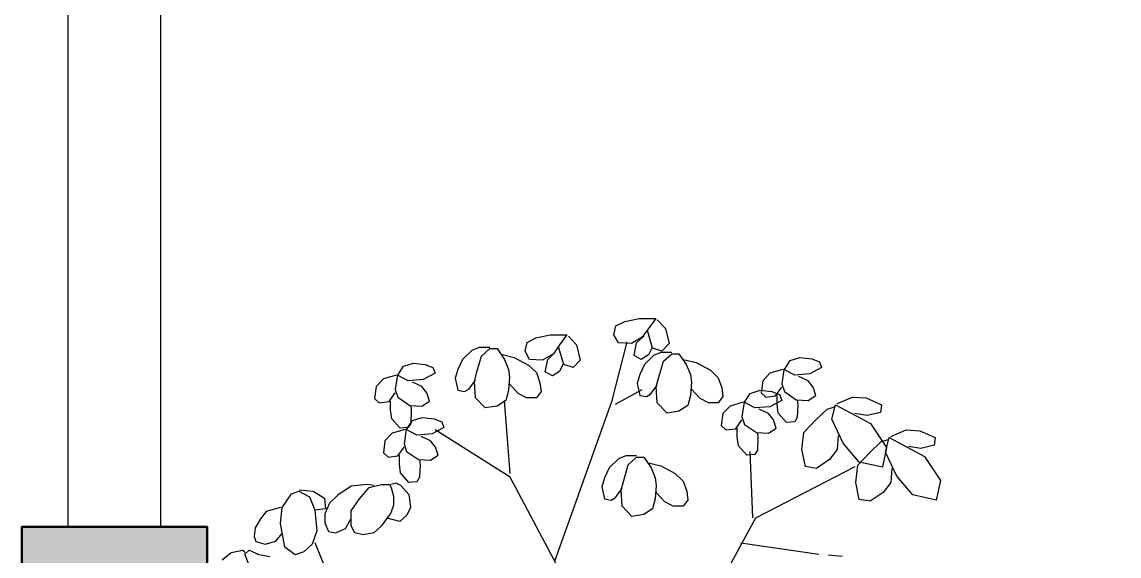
# Model space of a CAD drawing. Header units: millimetres. Extents: x 573003 to 1294762, y -9906 to 413061.
# Drawn here: x 934820 to 935412, y 150021 to 150309 of the extents above; entities that cross this region are included whole.
import ezdxf

# ---------------------------------------------------------------- set-up
doc = ezdxf.new("R2010")
doc.units = ezdxf.units.MM
doc.header["$MEASUREMENT"] = 0
for name, color, linetype in [('A-ELEV-15FINE', 1, 'Continuous'), ('A-ELEV-PATT 2', 252, 'Continuous'), ('A-WALL-PATT', 251, 'Continuous')]:
    doc.layers.add(name, color=color, linetype=linetype)
doc.layers.add('KT-Net cot', color=2, linetype='Continuous', lineweight=50)

# ---------------------------------------------------------------- blocks, each defined once
blk = doc.blocks.new('STREE11')
for p, q in [((-0.0493, 0.9842), (-0.0578, 0.9752)), ((-0.0477, 0.9855), (-0.0403, 0.9752)), ((-0.0308, 0.9855), (-0.0477, 0.9855)), ((-0.0159, 0.9823), (-0.0308, 0.9855)), ((-0.0069, 0.9778), (-0.0159, 0.9823)), ((-0.0578, 0.9752), (-0.0615, 0.9597)), ((-0.0445, 0.9551), (-0.0392, 0.9732)), ((-0.0403, 0.9752), (-0.0339, 0.9661)), ((-0.0281, 0.9603), (-0.0355, 0.9674)), ((-0.0096, 0.9603), (-0.0048, 0.9687)), ((-0.0048, 0.9687), (-0.0069, 0.9778)), ((0.0418, 0.9674), (0.0333, 0.9584)), ((0.0433, 0.9687), (0.0508, 0.9584)), ((0.0603, 0.9687), (0.0433, 0.9687)), ((0.0751, 0.9655), (0.0603, 0.9687)), ((-0.0615, 0.9597), (-0.0541, 0.9519)), ((-0.044, 0.9558), (-0.0403, 0.948)), ((-0.0339, 0.9661), (-0.0228, 0.9597)), ((-0.0255, 0.9474), (-0.0281, 0.9603)), ((-0.0228, 0.9597), (-0.0096, 0.9603)), ((-0.0032, 0.9015), (-0.0186, 0.9616)), ((0.0333, 0.9584), (0.0296, 0.9428)), ((0.0465, 0.9383), (0.0518, 0.9564)), ((0.0508, 0.9584), (0.0571, 0.9493)), ((0.0841, 0.9609), (0.0751, 0.9655)), ((0.0862, 0.9519), (0.0841, 0.9609)), ((0.1222, 0.9558), (0.1333, 0.9558)), ((0.1333, 0.9558), (0.1408, 0.9525)), ((-0.1954, 0.9454), (-0.2076, 0.9441)), ((-0.1853, 0.9422), (-0.1954, 0.9454)), ((-0.0715, 0.9493), (-0.0789, 0.9383)), ((-0.0641, 0.9493), (-0.0715, 0.9493)), ((-0.0641, 0.9506), (-0.053, 0.9506)), ((-0.0556, 0.9416), (-0.0641, 0.9493)), ((-0.0541, 0.9519), (-0.0445, 0.9551)), ((-0.053, 0.9506), (-0.0456, 0.9474)), ((-0.0456, 0.9474), (-0.0361, 0.9383)), ((-0.0403, 0.948), (-0.0329, 0.9435)), ((-0.0329, 0.9435), (-0.0255, 0.9474)), ((0.0629, 0.9435), (0.0555, 0.9506)), ((0.0571, 0.9493), (0.0682, 0.9428)), ((0.0815, 0.9435), (0.0862, 0.9519)), ((0.0973, 0.9454), (0.0825, 0.9377)), ((0.1106, 0.9487), (0.0973, 0.9454)), ((0.1148, 0.9545), (0.1074, 0.9435)), ((0.1222, 0.9545), (0.1148, 0.9545)), ((0.1307, 0.9467), (0.1222, 0.9545)), ((0.1355, 0.9306), (0.1307, 0.9467)), ((0.1408, 0.9525), (0.1503, 0.9435)), ((-0.2155, 0.9409), (-0.2176, 0.9351)), ((-0.2176, 0.9351), (-0.2055, 0.9286)), ((-0.2076, 0.9441), (-0.2155, 0.9409)), ((-0.1901, 0.9273), (-0.179, 0.9332)), ((-0.1795, 0.9332), (-0.1853, 0.9422)), ((-0.179, 0.9332), (-0.1769, 0.9183)), ((-0.1779, 0.9332), (-0.1647, 0.9293)), ((-0.089, 0.9403), (-0.1038, 0.9325)), ((-0.0758, 0.9435), (-0.089, 0.9403)), ((-0.0789, 0.9383), (-0.0832, 0.928)), ((-0.0509, 0.9254), (-0.0556, 0.9416)), ((-0.0361, 0.9383), (-0.0313, 0.928)), ((0.0296, 0.9428), (0.037, 0.9351)), ((0.037, 0.9351), (0.0465, 0.9383)), ((0.0471, 0.939), (0.0508, 0.9312)), ((0.0656, 0.9306), (0.0629, 0.9435)), ((0.0682, 0.9428), (0.0815, 0.9435)), ((0.0825, 0.9377), (0.0746, 0.9299)), ((0.1032, 0.9332), (0.1021, 0.9254)), ((0.1074, 0.9435), (0.1032, 0.9332)), ((0.1503, 0.9435), (0.155, 0.9332)), ((0.155, 0.9332), (0.1577, 0.9241)), ((0.1805, 0.9351), (0.1783, 0.9293)), ((0.1884, 0.9383), (0.1805, 0.9351)), ((0.2006, 0.9396), (0.1884, 0.9383)), ((0.2106, 0.9364), (0.2006, 0.9396)), ((0.2165, 0.9273), (0.2106, 0.9364)), ((-0.2055, 0.9286), (-0.1901, 0.9273)), ((-0.2039, 0.9215), (-0.1943, 0.926)), ((-0.1647, 0.9293), (-0.1573, 0.9215)), ((-0.1118, 0.9247), (-0.1155, 0.9144)), ((-0.1038, 0.9325), (-0.1118, 0.9247)), ((-0.0832, 0.928), (-0.0842, 0.9202)), ((-0.0482, 0.9157), (-0.0509, 0.9254)), ((-0.0313, 0.928), (-0.0286, 0.9189)), ((0.0508, 0.9312), (0.0582, 0.9267)), ((0.0582, 0.9267), (0.0656, 0.9306)), ((0.0746, 0.9299), (0.0709, 0.9196)), ((0.1021, 0.9254), (0.1032, 0.9118)), ((0.1381, 0.9209), (0.1355, 0.9306)), ((0.1439, 0.9131), (0.137, 0.9222)), ((0.1577, 0.9241), (0.155, 0.9118)), ((0.1783, 0.9293), (0.1905, 0.9228)), ((0.1905, 0.9228), (0.2059, 0.9215)), ((0.2059, 0.9215), (0.217, 0.9273)), ((0.217, 0.9273), (0.2191, 0.9125)), ((0.218, 0.9273), (0.2313, 0.9235)), ((0.2313, 0.9235), (0.2387, 0.9157)), ((-0.2118, 0.9066), (-0.2092, 0.9151)), ((-0.2092, 0.9151), (-0.2039, 0.9215)), ((-0.1769, 0.9183), (-0.1795, 0.9105)), ((-0.1705, 0.906), (-0.1769, 0.9151)), ((-0.1546, 0.9118), (-0.1668, 0.9105)), ((-0.1573, 0.9215), (-0.1557, 0.9092)), ((-0.1446, 0.9086), (-0.1546, 0.9118)), ((-0.1155, 0.9144), (-0.1165, 0.9054)), ((-0.0932, 0.9034), (-0.0842, 0.9131)), ((-0.0842, 0.9202), (-0.0832, 0.9066)), ((-0.0424, 0.9079), (-0.0493, 0.917)), ((-0.0493, 0.8989), (-0.0482, 0.9157)), ((-0.0064, 0.8976), (-0.0339, 0.9125)), ((-0.0286, 0.9189), (-0.0313, 0.9066)), ((0.0709, 0.9196), (0.0698, 0.9105)), ((0.0931, 0.9086), (0.1021, 0.9183)), ((0.1032, 0.9118), (0.1058, 0.9015)), ((0.137, 0.9041), (0.1381, 0.9209)), ((0.1482, 0.9105), (0.1439, 0.9131)), ((0.155, 0.9118), (0.1482, 0.9105)), ((0.1868, 0.9092), (0.1921, 0.9157)), ((0.1921, 0.9157), (0.2016, 0.9202)), ((0.2191, 0.9125), (0.2165, 0.9047)), ((0.2387, 0.9157), (0.2403, 0.9034)), ((-0.2632, 0.9041), (-0.279, 0.897)), ((-0.2494, 0.9047), (-0.2632, 0.9041)), ((-0.2335, 0.8982), (-0.2494, 0.9047)), ((-0.2039, 0.9015), (-0.2118, 0.9066)), ((-0.1917, 0.9021), (-0.2039, 0.9015)), ((-0.1928, 0.9021), (-0.1933, 0.897)), ((-0.1795, 0.9105), (-0.1917, 0.9021)), ((-0.1748, 0.9073), (-0.1769, 0.9015)), ((-0.1769, 0.9015), (-0.1647, 0.895)), ((-0.1668, 0.9105), (-0.1748, 0.9073)), ((-0.1721, 0.8976), (-0.1721, 0.9066)), ((-0.1605, 0.9047), (-0.1705, 0.906)), ((-0.1557, 0.9092), (-0.1605, 0.9047)), ((-0.1493, 0.8937), (-0.1382, 0.8995)), ((-0.1388, 0.8995), (-0.1446, 0.9086)), ((-0.1382, 0.8995), (-0.1361, 0.8847)), ((-0.1372, 0.8995), (-0.1239, 0.8957)), ((-0.1165, 0.9054), (-0.1118, 0.8989)), ((-0.1017, 0.8989), (-0.0932, 0.9034)), ((-0.0832, 0.9066), (-0.0805, 0.8963)), ((-0.0382, 0.9054), (-0.0424, 0.9079)), ((-0.0313, 0.9066), (-0.0382, 0.9054)), ((0.0555, 0.7366), (-0.0032, 0.9015)), ((0.0698, 0.9105), (0.0746, 0.9041)), ((0.0746, 0.9041), (0.0846, 0.9041)), ((0.0846, 0.9041), (0.0931, 0.9086)), ((0.1016, 0.8265), (0.1074, 0.9015)), ((0.1058, 0.9015), (0.1148, 0.8957)), ((0.127, 0.8937), (0.137, 0.9041)), ((0.1842, 0.9008), (0.1868, 0.9092)), ((0.1921, 0.8957), (0.1842, 0.9008)), ((0.2165, 0.9047), (0.2043, 0.8963)), ((0.2255, 0.9002), (0.2191, 0.9092)), ((0.2239, 0.8918), (0.2239, 0.9008)), ((0.2355, 0.8989), (0.2255, 0.9002)), ((0.2403, 0.9034), (0.2355, 0.8989)), ((-0.279, 0.897), (-0.278, 0.8892)), ((-0.278, 0.8892), (-0.2642, 0.886)), ((-0.2319, 0.897), (-0.2679, 0.8776)), ((-0.2282, 0.8821), (-0.2319, 0.897)), ((-0.2235, 0.8924), (-0.2309, 0.895)), ((-0.2118, 0.8814), (-0.2235, 0.8924)), ((-0.1933, 0.897), (-0.1928, 0.884)), ((-0.1816, 0.8789), (-0.1732, 0.8885)), ((-0.1732, 0.8885), (-0.1721, 0.8976)), ((-0.1647, 0.895), (-0.1493, 0.8937)), ((-0.1631, 0.8879), (-0.1536, 0.8924)), ((-0.1239, 0.8957), (-0.1165, 0.8879)), ((-0.1118, 0.8989), (-0.1017, 0.8989)), ((-0.0805, 0.8963), (-0.0715, 0.8905)), ((-0.0715, 0.8905), (-0.0593, 0.8885)), ((-0.0593, 0.8885), (-0.0493, 0.8989)), ((0.1148, 0.8957), (0.127, 0.8937)), ((0.2043, 0.8963), (0.1921, 0.8957)), ((0.2032, 0.8963), (0.2027, 0.8911)), ((0.2027, 0.8911), (0.2032, 0.8782)), ((0.2228, 0.8827), (0.2239, 0.8918)), ((-0.2679, 0.8776), (-0.2843, 0.853)), ((-0.2642, 0.886), (-0.2515, 0.8879)), ((-0.2399, 0.8575), (-0.2282, 0.8821)), ((-0.1996, 0.8685), (-0.2118, 0.8814)), ((-0.1928, 0.884), (-0.1901, 0.8795)), ((-0.1901, 0.8795), (-0.1816, 0.8789)), ((-0.171, 0.873), (-0.1684, 0.8814)), ((-0.1684, 0.8814), (-0.1631, 0.8879)), ((-0.1388, 0.8769), (-0.1509, 0.8685)), ((-0.1361, 0.8847), (-0.1388, 0.8769)), ((-0.1298, 0.8724), (-0.1361, 0.8814)), ((-0.1165, 0.8879), (-0.1149, 0.8756)), ((0.1715, 0.8795), (0.1693, 0.8737)), ((0.1794, 0.8827), (0.1715, 0.8795)), ((0.1916, 0.884), (0.1794, 0.8827)), ((0.2016, 0.8808), (0.1916, 0.884)), ((0.2075, 0.8717), (0.2016, 0.8808)), ((0.2032, 0.8782), (0.2059, 0.8737)), ((0.2143, 0.873), (0.2228, 0.8827)), ((-0.3182, 0.8704), (-0.3341, 0.8633)), ((-0.3044, 0.8711), (-0.3182, 0.8704)), ((-0.2886, 0.8646), (-0.3044, 0.8711)), ((-0.1975, 0.8511), (-0.1996, 0.8685)), ((-0.1631, 0.8679), (-0.171, 0.873)), ((-0.1509, 0.8685), (-0.1631, 0.8679)), ((-0.152, 0.8685), (-0.1525, 0.8633)), ((-0.1313, 0.864), (-0.1313, 0.873)), ((-0.1197, 0.8711), (-0.1298, 0.8724)), ((-0.1149, 0.8756), (-0.1197, 0.8711)), ((0.1016, 0.8226), (0.1783, 0.8711)), ((0.1693, 0.8737), (0.1815, 0.8672)), ((0.1815, 0.8672), (0.1969, 0.8659)), ((0.1969, 0.8659), (0.208, 0.8717)), ((0.2059, 0.8737), (0.2143, 0.873)), ((0.208, 0.8717), (0.2101, 0.8569)), ((0.209, 0.8717), (0.2223, 0.8679)), ((0.2223, 0.8679), (0.2297, 0.8601)), ((-0.3341, 0.8633), (-0.333, 0.8556)), ((-0.333, 0.8556), (-0.3193, 0.8523)), ((-0.287, 0.8633), (-0.323, 0.8439)), ((-0.2833, 0.8485), (-0.287, 0.8633)), ((-0.2785, 0.8588), (-0.2859, 0.8614)), ((-0.2669, 0.8478), (-0.2785, 0.8588)), ((-0.2563, 0.8381), (-0.2399, 0.8575)), ((-0.2346, 0.8653), (-0.2335, 0.8511)), ((-0.1525, 0.8633), (-0.152, 0.8504)), ((-0.1409, 0.8452), (-0.1324, 0.8549)), ((-0.1324, 0.8549), (-0.1313, 0.864)), ((0.1778, 0.8536), (0.1831, 0.8601)), ((0.1831, 0.8601), (0.1926, 0.8646)), ((0.2101, 0.8569), (0.2075, 0.8491)), ((0.2297, 0.8601), (0.2313, 0.8478)), ((-0.323, 0.8439), (-0.3394, 0.8194)), ((-0.3193, 0.8523), (-0.3066, 0.8543)), ((-0.2949, 0.8239), (-0.2833, 0.8485)), ((-0.2843, 0.853), (-0.2801, 0.833)), ((-0.2547, 0.8349), (-0.2669, 0.8478)), ((-0.2335, 0.8511), (-0.2256, 0.8407)), ((-0.2012, 0.8336), (-0.1975, 0.8511)), ((-0.152, 0.8504), (-0.1493, 0.8459)), ((-0.1493, 0.8459), (-0.1409, 0.8452)), ((-0.1472, 0.7812), (-0.1446, 0.8491)), ((-0.0355, 0.8433), (-0.0429, 0.8323)), ((-0.0281, 0.8433), (-0.0355, 0.8433)), ((-0.0281, 0.8446), (-0.017, 0.8446)), ((-0.0196, 0.8355), (-0.0281, 0.8433)), ((-0.017, 0.8446), (-0.0096, 0.8414)), ((0.1752, 0.8452), (0.1778, 0.8536)), ((0.1831, 0.8401), (0.1752, 0.8452)), ((0.2075, 0.8491), (0.1953, 0.8407)), ((0.2165, 0.8446), (0.2101, 0.8536)), ((0.2149, 0.8362), (0.2149, 0.8452)), ((0.2265, 0.8433), (0.2165, 0.8446)), ((0.2313, 0.8478), (0.2265, 0.8433)), ((-0.2801, 0.833), (-0.2563, 0.8381)), ((-0.2526, 0.8174), (-0.2547, 0.8349)), ((-0.1504, 0.7812), (-0.252, 0.8336)), ((-0.2256, 0.8407), (-0.2123, 0.8317)), ((-0.2123, 0.8317), (-0.2012, 0.8336)), ((-0.053, 0.8342), (-0.0678, 0.8265)), ((-0.0398, 0.8375), (-0.053, 0.8342)), ((-0.0429, 0.8323), (-0.0472, 0.822)), ((-0.0149, 0.8194), (-0.0196, 0.8355)), ((-0.0096, 0.8414), (-0.0001, 0.8323)), ((-0.0001, 0.8323), (0.0047, 0.822)), ((0.1953, 0.8407), (0.1831, 0.8401)), ((0.1942, 0.8407), (0.1937, 0.8355)), ((0.1937, 0.8355), (0.1942, 0.8226)), ((0.2138, 0.8271), (0.2149, 0.8362)), ((-0.3113, 0.8045), (-0.2949, 0.8239)), ((-0.2896, 0.8317), (-0.2886, 0.8174)), ((-0.0678, 0.8265), (-0.0758, 0.8187)), ((-0.0472, 0.822), (-0.0482, 0.8142)), ((0.0047, 0.822), (0.0074, 0.8129)), ((0.0338, 0.6953), (0.1016, 0.8226)), ((0.1942, 0.8226), (0.1969, 0.8181)), ((0.2053, 0.8174), (0.2138, 0.8271)), ((-0.3394, 0.8194), (-0.3352, 0.7993)), ((-0.2886, 0.8174), (-0.2806, 0.8071)), ((-0.2563, 0.8), (-0.2526, 0.8174)), ((-0.0758, 0.8187), (-0.0795, 0.8084)), ((-0.0482, 0.8142), (-0.0472, 0.8006)), ((-0.0122, 0.8097), (-0.0149, 0.8194)), ((-0.0064, 0.8019), (-0.0133, 0.811)), ((-0.0133, 0.7929), (-0.0122, 0.8097)), ((0.0074, 0.8129), (0.0047, 0.8006)), ((0.1969, 0.8181), (0.2053, 0.8174)), ((0.2135, 0.8141), (0.2051, 0.8051)), ((0.2135, 0.8141), (0.2183, 0.8167)), ((0.2183, 0.8167), (0.2236, 0.8154)), ((0.2231, 0.8109), (0.2209, 0.8031)), ((0.2246, 0.8154), (0.2231, 0.8109)), ((0.2331, 0.8154), (0.2246, 0.8154)), ((0.2458, 0.8122), (0.2331, 0.8154)), ((0.2411, 0.8141), (0.2479, 0.8154)), ((0.2559, 0.8006), (0.2458, 0.8122)), ((0.2479, 0.8154), (0.2643, 0.8135)), ((0.2643, 0.8135), (0.2781, 0.8044)), ((0.3176, 0.8097), (0.3033, 0.8084)), ((-0.3352, 0.7993), (-0.3113, 0.8045)), ((-0.2806, 0.8071), (-0.2674, 0.798)), ((-0.2674, 0.798), (-0.2563, 0.8)), ((-0.0795, 0.8084), (-0.0805, 0.7993)), ((-0.0805, 0.7993), (-0.0758, 0.7929)), ((-0.0572, 0.7974), (-0.0482, 0.8071)), ((-0.0472, 0.8006), (-0.0445, 0.7903)), ((-0.0022, 0.7993), (-0.0064, 0.8019)), ((0.0047, 0.8006), (-0.0022, 0.7993)), ((0.2051, 0.8051), (0.2035, 0.7915)), ((0.2209, 0.8031), (0.2209, 0.7941)), ((0.2643, 0.7883), (0.2559, 0.8006)), ((0.2781, 0.8044), (0.2866, 0.796)), ((0.2916, 0.8013), (0.2906, 0.7903)), ((0.3033, 0.8084), (0.2916, 0.8013)), ((0.307, 0.8026), (0.3017, 0.789)), ((0.3181, 0.8084), (0.307, 0.8026)), ((0.3255, 0.8058), (0.3181, 0.8084)), ((0.335, 0.7916), (0.3255, 0.8058)), ((-0.0758, 0.7929), (-0.0657, 0.7929)), ((-0.0657, 0.7929), (-0.0572, 0.7974)), ((-0.0445, 0.7903), (-0.0355, 0.7845)), ((-0.0234, 0.7825), (-0.0133, 0.7929)), ((0.2035, 0.7915), (0.2072, 0.7837)), ((0.2209, 0.7941), (0.2236, 0.7863)), ((0.2643, 0.7728), (0.2643, 0.7883)), ((0.2866, 0.796), (0.2913, 0.785)), ((0.2906, 0.7903), (0.3017, 0.789)), ((0.3017, 0.789), (0.2996, 0.7677)), ((0.3366, 0.7754), (0.335, 0.7916)), ((0.3366, 0.7916), (0.3514, 0.7877)), ((0.3514, 0.7877), (0.3573, 0.7799)), ((-0.0398, 0.5789), (-0.1504, 0.7812)), ((-0.0355, 0.7845), (-0.0234, 0.7825)), ((0.2072, 0.7837), (0.2146, 0.7773)), ((0.2146, 0.7773), (0.2276, 0.7807)), ((0.2236, 0.7863), (0.2331, 0.7728)), ((0.2702, 0.7702), (0.2643, 0.7805)), ((0.2913, 0.776), (0.2876, 0.7669)), ((0.2913, 0.785), (0.2913, 0.776)), ((0.3573, 0.7799), (0.3626, 0.7709)), ((0.2331, 0.7728), (0.2411, 0.7656)), ((0.2411, 0.7656), (0.2522, 0.7637)), ((0.2522, 0.7637), (0.2606, 0.7656)), ((0.2606, 0.7656), (0.2643, 0.7728)), ((0.2802, 0.7656), (0.2702, 0.7702)), ((0.2876, 0.7669), (0.2802, 0.7656)), ((0.2996, 0.7677), (0.3043, 0.7541)), ((0.3324, 0.7509), (0.3366, 0.7754)), ((0.3414, 0.7573), (0.335, 0.7651)), ((0.3626, 0.7709), (0.3636, 0.7618)), ((-0.135, 0.7554), (-0.215, 0.7437)), ((0.2593, 0.652), (0.3012, 0.7554)), ((0.3043, 0.7541), (0.3128, 0.7463)), ((0.3525, 0.7541), (0.3414, 0.7573)), ((0.362, 0.7567), (0.3525, 0.7541)), ((0.3636, 0.7618), (0.362, 0.7567)), ((-0.2245, 0.7431), (-0.2388, 0.7418)), ((0.3128, 0.7463), (0.3218, 0.7431)), ((0.3218, 0.7431), (0.3324, 0.7509)), ((0.3608, 0.7437), (0.3476, 0.7413)), ((0.3688, 0.7478), (0.3595, 0.7437)), ((0.3734, 0.7437), (0.3688, 0.7478)), ((0.3688, 0.7324), (0.3734, 0.7437)), ((0.3754, 0.7478), (0.3734, 0.7454)), ((0.3873, 0.7454), (0.3754, 0.7478)), ((0.3966, 0.7381), (0.3873, 0.7454))]:
    blk.add_line(p, q)

msp = doc.modelspace()

# ---------------------------------------------------------------- hatches: boundary and pattern name
at = {"layer": 'A-WALL-PATT', "extrusion": (-6.50932e-06, -1.0027e-05, 1)}
h = msp.add_hatch(color=256, dxfattribs=at)
h.dxf.hatch_style = 1
h.paths.add_polyline_path([(935715.6, 149025.62), (935019.63, 149025.62), (935019.63, 148475.62), (934819.63, 148475.62), (934819.63, 150036.6), (934919.63, 150036.6), (934919.63, 149636.6), (934965.78, 149636.6), (934965.78, 149175.62), (935315.63, 149175.62), (935315.6, 149786.6), (935415.6, 149786.6), (935415.6, 149175.62), (935715.6, 149175.62)])

# ---------------------------------------------------------------- linework, layer by layer
at = {"layer": 'A-ELEV-15FINE', "extrusion": (-6.50932e-06, -1.0027e-05, 1), "elevation": -18.63}
for points in [[(934844.63, 150036.6), (934844.63, 151175.62)], [(934894.63, 150036.6), (934894.63, 151175.62)]]:
    msp.add_lwpolyline(points, dxfattribs=at)
at = {"layer": 'KT-Net cot', "extrusion": (-6.50932e-06, -1.0027e-05, 1), "elevation": -24.67}
msp.add_lwpolyline([(935715.6, 149025.62), (935019.63, 149025.62), (935019.63, 148475.62), (934819.63, 148475.62), (934819.63, 150036.6), (934919.63, 150036.6), (934919.63, 149636.6), (934965.78, 149636.6), (934965.78, 149175.62), (935315.63, 149175.62), (935315.6, 149786.6), (935415.6, 149786.6), (935415.6, 149175.62), (935715.6, 149175.62)], close=True, dxfattribs=at)

# ---------------------------------------------------------------- block references
at = {"layer": 'A-ELEV-PATT 2', "extrusion": (-6.50932e-06, -1.0027e-05, 1), "xscale": -527.3437500000016, "yscale": 527.3437500000009, "zscale": 527.3437500000001, "rotation": 359.9999999428015}
msp.add_blockref('STREE11', (935136.92, 149629.51, -18.63), dxfattribs=at)

doc.saveas('drawing.dxf')
